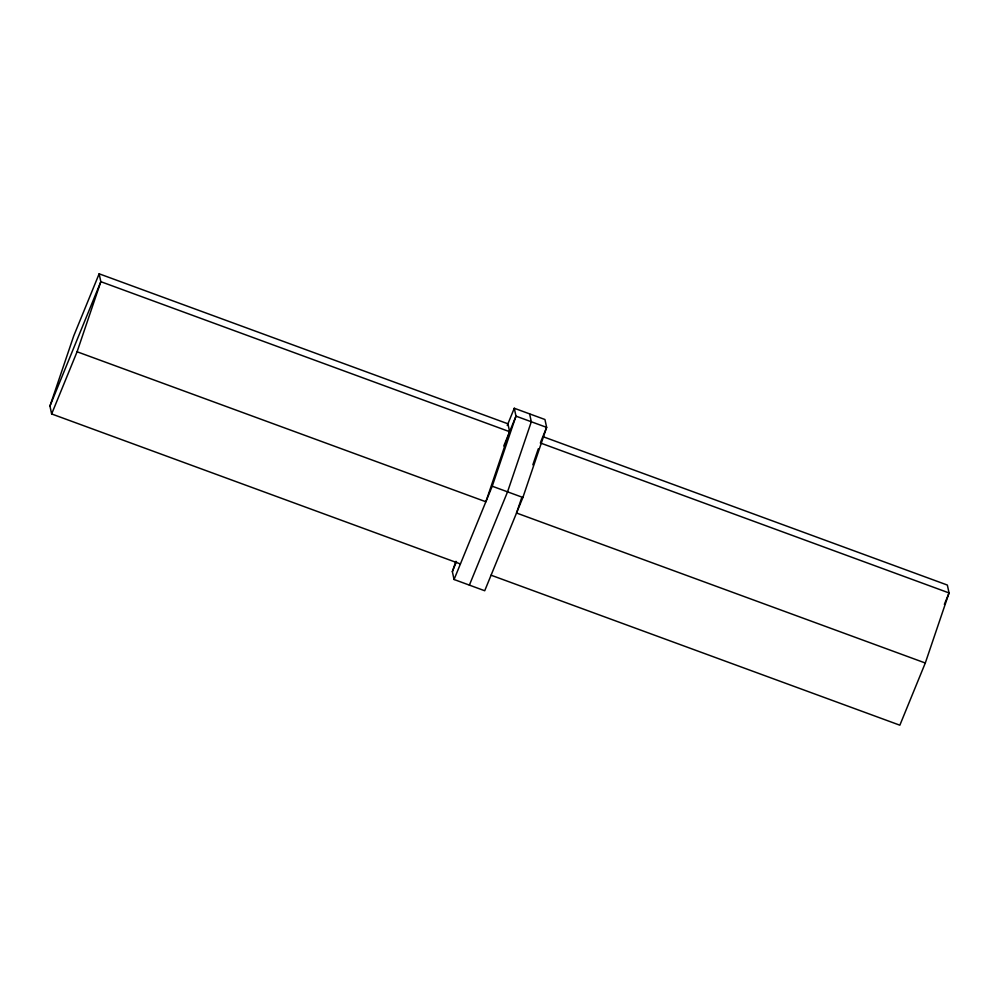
<?xml version="1.0" encoding="UTF-8"?>
<svg xmlns="http://www.w3.org/2000/svg" width="999" height="999" viewBox="0 0 999 999"><rect width="100%" height="100%" fill="white"/><g stroke="black" fill="none" stroke-linecap="round" stroke-linejoin="round"><path stroke-width="1.5" d="M51.648 413.948L49.95 406.056L73.701 335.989L99.151 273.801L507.929 423.801L509.615 431.693L485.864 501.76L77.085 351.76L51.648 413.948L460.414 563.948M77.085 351.76L100.837 281.681L99.151 273.801M507.242 425.474L514.285 408.254L544.942 419.505L546.64 427.385L522.889 497.465L484.715 590.746L454.058 579.495L452.36 571.615L455.831 561.388M454.058 579.495L492.22 486.213L515.984 416.146L514.285 408.254M521.466 498.414L516.52 513.011L925.299 663.011L949.05 592.944L947.352 585.052L542.981 436.663M532.854 464.835L538.299 448.776M49.95 406.056L100.837 281.681L509.615 431.693M452.36 571.615L456.493 561.538M503.771 445.979L515.984 416.146L546.64 427.385L540.746 441.783M469.38 585.114L507.554 491.833L531.306 421.765L529.62 413.886M944.367 604.37L949.05 592.944L540.272 442.932M925.299 663.011L899.849 725.199L491.071 575.199M492.22 486.213L522.889 497.465"/></g></svg>
